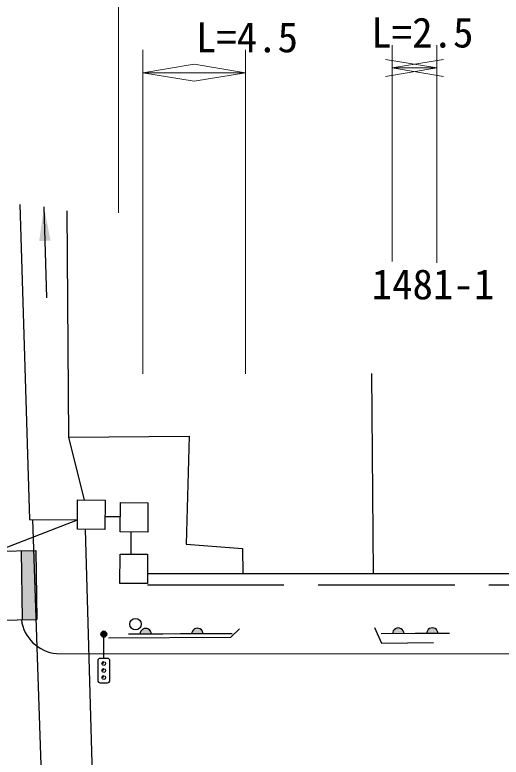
# Model space of a CAD drawing. Units: millimetres, scale not verified. Extents: x -55602354 to 84056675, y -218924267 to 380000.
# Drawn here: x 352990 to 374341, y 275883 to 308492 of the extents above; entities that cross this region are included whole.
import ezdxf
from ezdxf.enums import TextEntityAlignment as Align

# ---------------------------------------------------------------- set-up
doc = ezdxf.new("R2010")
doc.units = ezdxf.units.MM
doc.header["$LTSCALE"] = 1000
doc.linetypes.add('DASHED', pattern=[7.5, 6, -1.5])
for name, color, linetype, lineweight in [('M-BGD', 7, 'Continuous', 25), ('M-BGD-EXST', 7, 'Continuous', 25), ('M-STR-HTXT', 7, 'Continuous', 13), ('M-STR-STR1', 1, 'Continuous', 25), ('M-STR-STRC', 7, 'Continuous', 25)]:
    doc.layers.add(name, color=color, linetype=linetype, lineweight=lineweight)
doc.layers.add('M-BMK-HTXT', color=7, linetype='Continuous')
doc.styles.add('ＭＳ ゴシック', font='')
doc.styles.get('ＭＳ ゴシック').set_extended_font_data('MS Gothic')

# ---------------------------------------------------------------- blocks, each defined once
blk = doc.blocks.new('open_arrow')
at = {"color": 0, "linetype": 'Continuous', "lineweight": -2}
blk.add_lwpolyline([(7.5, 1.25), (0, 0), (7.5, -1.25)], dxfattribs=at)
blk = doc.blocks.new('filled_arrow')
at = {"color": 0, "linetype": 'Continuous', "lineweight": -2}
blk.add_solid([(7.5, 1.25), (0, 0), (7.5, -1.25)], dxfattribs=at)

msp = doc.modelspace()

# ---------------------------------------------------------------- hatches: boundary and pattern name
at = {"layer": 'M-BGD'}
for points in [[(358487, 281289), (358987, 281291), (358987, 281295), (358987, 281299), (358986, 281304), (358986, 281308), (358986, 281313), (358985, 281317), (358985, 281321), (358984, 281326), (358983, 281330), (358983, 281334), (358982, 281338), (358981, 281343), (358980, 281347), (358979, 281351), (358978, 281355), (358977, 281360), (358976, 281364), (358974, 281368), (358973, 281372), (358971, 281376), (358970, 281380), (358968, 281384), (358966, 281388), (358965, 281392), (358963, 281396), (358961, 281400), (358959, 281404), (358957, 281408), (358955, 281412), (358953, 281416), (358951, 281419), (358948, 281423), (358946, 281427), (358943, 281430), (358941, 281434), (358938, 281438), (358936, 281441), (358933, 281444), (358930, 281448), (358928, 281451), (358925, 281455), (358922, 281458), (358919, 281461), (358916, 281464), (358913, 281467), (358910, 281470), (358907, 281473), (358903, 281476), (358900, 281479), (358897, 281482), (358893, 281485), (358890, 281487), (358886, 281490), (358883, 281493), (358879, 281495), (358876, 281498), (358872, 281500), (358868, 281502), (358865, 281505), (358861, 281507), (358857, 281509), (358853, 281511), (358849, 281513), (358845, 281515), (358842, 281517), (358838, 281519), (358834, 281520), (358830, 281522), (358825, 281524), (358821, 281525), (358817, 281527), (358813, 281528), (358809, 281529), (358805, 281530), (358801, 281532), (358796, 281533), (358792, 281534), (358788, 281535), (358784, 281535), (358779, 281536), (358775, 281537), (358771, 281538), (358766, 281538), (358762, 281539), (358758, 281539), (358753, 281539), (358749, 281540), (358745, 281540), (358740, 281540), (358736, 281540), (358731, 281540), (358727, 281540), (358723, 281539), (358718, 281539), (358714, 281539), (358710, 281538), (358705, 281538), (358701, 281537), (358697, 281537), (358692, 281536), (358688, 281535), (358684, 281534), (358680, 281533), (358675, 281532), (358671, 281531), (358667, 281530), (358663, 281529), (358659, 281527), (358654, 281526), (358650, 281524), (358646, 281523), (358642, 281521), (358638, 281520), (358634, 281518), (358630, 281516), (358626, 281514), (358622, 281512), (358619, 281510), (358615, 281508), (358611, 281506), (358607, 281504), (358603, 281501), (358600, 281499), (358596, 281497), (358593, 281494), (358589, 281492), (358586, 281489), (358582, 281486), (358579, 281484), (358575, 281481), (358572, 281478), (358569, 281475), (358566, 281472), (358562, 281469), (358559, 281466), (358556, 281463), (358553, 281460), (358550, 281456), (358547, 281453), (358545, 281450), (358542, 281446), (358539, 281443), (358537, 281440), (358534, 281436), (358531, 281433), (358529, 281429), (358527, 281425), (358524, 281422), (358522, 281418), (358520, 281414), (358518, 281410), (358516, 281406), (358514, 281403), (358512, 281399), (358510, 281395), (358508, 281391), (358506, 281387), (358505, 281383), (358503, 281379), (358501, 281375), (358500, 281370), (358499, 281366), (358497, 281362), (358496, 281358), (358495, 281354), (358494, 281349), (358493, 281345), (358492, 281341), (358491, 281337), (358490, 281332), (358490, 281328), (358489, 281324), (358488, 281319), (358488, 281315), (358488, 281311), (358487, 281306), (358487, 281302), (358487, 281298), (358487, 281293)], [(360756, 281297), (361256, 281299), (361256, 281303), (361256, 281308), (361255, 281312), (361255, 281316), (361255, 281321), (361254, 281325), (361254, 281329), (361253, 281334), (361253, 281338), (361252, 281342), (361251, 281347), (361250, 281351), (361249, 281355), (361248, 281359), (361247, 281363), (361246, 281368), (361245, 281372), (361243, 281376), (361242, 281380), (361240, 281384), (361239, 281388), (361237, 281392), (361236, 281396), (361234, 281400), (361232, 281404), (361230, 281408), (361228, 281412), (361226, 281416), (361224, 281420), (361222, 281424), (361220, 281427), (361217, 281431), (361215, 281435), (361213, 281438), (361210, 281442), (361208, 281446), (361205, 281449), (361202, 281453), (361200, 281456), (361197, 281459), (361194, 281463), (361191, 281466), (361188, 281469), (361185, 281472), (361182, 281475), (361179, 281478), (361176, 281481), (361172, 281484), (361169, 281487), (361166, 281490), (361162, 281493), (361159, 281495), (361156, 281498), (361152, 281501), (361148, 281503), (361145, 281506), (361141, 281508), (361138, 281510), (361134, 281513), (361130, 281515), (361126, 281517), (361122, 281519), (361119, 281521), (361115, 281523), (361111, 281525), (361107, 281527), (361103, 281528), (361099, 281530), (361095, 281532), (361090, 281533), (361086, 281535), (361082, 281536), (361078, 281537), (361074, 281538), (361070, 281540), (361065, 281541), (361061, 281542), (361057, 281543), (361053, 281544), (361048, 281544), (361044, 281545), (361040, 281546), (361035, 281546), (361031, 281547), (361027, 281547), (361022, 281547), (361018, 281548), (361014, 281548), (361009, 281548), (361005, 281548), (361001, 281548), (360996, 281548), (360992, 281548), (360987, 281547), (360983, 281547), (360979, 281546), (360974, 281546), (360970, 281545), (360966, 281545), (360962, 281544), (360957, 281543), (360953, 281542), (360949, 281541), (360944, 281540), (360940, 281539), (360936, 281538), (360932, 281537), (360928, 281535), (360924, 281534), (360919, 281533), (360915, 281531), (360911, 281529), (360907, 281528), (360903, 281526), (360899, 281524), (360895, 281522), (360892, 281520), (360888, 281518), (360884, 281516), (360880, 281514), (360876, 281512), (360873, 281509), (360869, 281507), (360865, 281505), (360862, 281502), (360858, 281500), (360855, 281497), (360851, 281494), (360848, 281492), (360844, 281489), (360841, 281486), (360838, 281483), (360835, 281480), (360832, 281477), (360828, 281474), (360825, 281471), (360822, 281468), (360819, 281465), (360817, 281461), (360814, 281458), (360811, 281455), (360808, 281451), (360806, 281448), (360803, 281444), (360801, 281441), (360798, 281437), (360796, 281433), (360793, 281430), (360791, 281426), (360789, 281422), (360787, 281418), (360785, 281415), (360783, 281411), (360781, 281407), (360779, 281403), (360777, 281399), (360775, 281395), (360774, 281391), (360772, 281387), (360771, 281383), (360769, 281378), (360768, 281374), (360766, 281370), (360765, 281366), (360764, 281362), (360763, 281358), (360762, 281353), (360761, 281349), (360760, 281345), (360759, 281340), (360759, 281336), (360758, 281332), (360758, 281328), (360757, 281323), (360757, 281319), (360756, 281314), (360756, 281310), (360756, 281306), (360756, 281301)], [(369572, 281306), (370072, 281308), (370072, 281312), (370072, 281317), (370072, 281321), (370072, 281325), (370071, 281330), (370071, 281334), (370070, 281338), (370070, 281343), (370069, 281347), (370068, 281351), (370067, 281356), (370067, 281360), (370066, 281364), (370065, 281368), (370063, 281373), (370062, 281377), (370061, 281381), (370060, 281385), (370058, 281389), (370057, 281393), (370055, 281397), (370054, 281402), (370052, 281406), (370050, 281410), (370048, 281414), (370047, 281417), (370045, 281421), (370043, 281425), (370040, 281429), (370038, 281433), (370036, 281437), (370034, 281440), (370031, 281444), (370029, 281448), (370026, 281451), (370024, 281455), (370021, 281458), (370019, 281462), (370016, 281465), (370013, 281468), (370010, 281472), (370007, 281475), (370004, 281478), (370001, 281481), (369998, 281484), (369995, 281488), (369992, 281491), (369989, 281493), (369986, 281496), (369982, 281499), (369979, 281502), (369975, 281505), (369972, 281507), (369968, 281510), (369965, 281512), (369961, 281515), (369958, 281517), (369954, 281520), (369950, 281522), (369946, 281524), (369943, 281526), (369939, 281528), (369935, 281530), (369931, 281532), (369927, 281534), (369923, 281536), (369919, 281538), (369915, 281539), (369911, 281541), (369907, 281542), (369903, 281544), (369899, 281545), (369894, 281546), (369890, 281548), (369886, 281549), (369882, 281550), (369878, 281551), (369873, 281552), (369869, 281553), (369865, 281553), (369860, 281554), (369856, 281555), (369852, 281555), (369847, 281556), (369843, 281556), (369839, 281557), (369834, 281557), (369830, 281557), (369826, 281557), (369821, 281557), (369817, 281557), (369813, 281557), (369808, 281557), (369804, 281556), (369800, 281556), (369795, 281556), (369791, 281555), (369787, 281554), (369782, 281554), (369778, 281553), (369774, 281552), (369769, 281551), (369765, 281550), (369761, 281549), (369757, 281548), (369752, 281547), (369748, 281546), (369744, 281545), (369740, 281543), (369736, 281542), (369732, 281540), (369728, 281539), (369724, 281537), (369720, 281535), (369716, 281533), (369712, 281531), (369708, 281529), (369704, 281527), (369700, 281525), (369696, 281523), (369693, 281521), (369689, 281519), (369685, 281516), (369682, 281514), (369678, 281511), (369675, 281509), (369671, 281506), (369668, 281504), (369664, 281501), (369661, 281498), (369658, 281495), (369654, 281492), (369651, 281489), (369648, 281486), (369645, 281483), (369642, 281480), (369639, 281477), (369636, 281474), (369633, 281470), (369630, 281467), (369627, 281464), (369625, 281460), (369622, 281457), (369619, 281453), (369617, 281450), (369614, 281446), (369612, 281442), (369610, 281439), (369607, 281435), (369605, 281431), (369603, 281427), (369601, 281424), (369599, 281420), (369597, 281416), (369595, 281412), (369593, 281408), (369592, 281404), (369590, 281400), (369589, 281396), (369587, 281392), (369586, 281388), (369584, 281383), (369583, 281379), (369582, 281375), (369581, 281371), (369579, 281367), (369578, 281362), (369578, 281358), (369577, 281354), (369576, 281350), (369575, 281345), (369575, 281341), (369574, 281337), (369574, 281332), (369573, 281328), (369573, 281324), (369573, 281319), (369572, 281315), (369572, 281311)], [(371072, 281312), (371572, 281313), (371572, 281318), (371572, 281322), (371572, 281326), (371572, 281331), (371571, 281335), (371571, 281339), (371570, 281344), (371570, 281348), (371569, 281352), (371568, 281357), (371567, 281361), (371567, 281365), (371566, 281369), (371565, 281374), (371563, 281378), (371562, 281382), (371561, 281386), (371560, 281390), (371558, 281395), (371557, 281399), (371555, 281403), (371554, 281407), (371552, 281411), (371550, 281415), (371548, 281419), (371547, 281423), (371545, 281427), (371543, 281431), (371540, 281434), (371538, 281438), (371536, 281442), (371534, 281446), (371531, 281449), (371529, 281453), (371526, 281457), (371524, 281460), (371521, 281464), (371519, 281467), (371516, 281470), (371513, 281474), (371510, 281477), (371507, 281480), (371504, 281484), (371501, 281487), (371498, 281490), (371495, 281493), (371492, 281496), (371489, 281499), (371486, 281502), (371482, 281504), (371479, 281507), (371475, 281510), (371472, 281513), (371468, 281515), (371465, 281518), (371461, 281520), (371458, 281523), (371454, 281525), (371450, 281527), (371446, 281529), (371443, 281531), (371439, 281534), (371435, 281536), (371431, 281537), (371427, 281539), (371423, 281541), (371419, 281543), (371415, 281545), (371411, 281546), (371407, 281548), (371403, 281549), (371399, 281550), (371394, 281552), (371390, 281553), (371386, 281554), (371382, 281555), (371378, 281556), (371373, 281557), (371369, 281558), (371365, 281559), (371360, 281559), (371356, 281560), (371352, 281561), (371347, 281561), (371343, 281562), (371339, 281562), (371334, 281562), (371330, 281562), (371326, 281562), (371321, 281562), (371317, 281562), (371313, 281562), (371308, 281562), (371304, 281562), (371300, 281561), (371295, 281561), (371291, 281560), (371287, 281560), (371282, 281559), (371278, 281558), (371274, 281558), (371269, 281557), (371265, 281556), (371261, 281555), (371257, 281554), (371252, 281552), (371248, 281551), (371244, 281550), (371240, 281548), (371236, 281547), (371232, 281545), (371228, 281544), (371224, 281542), (371220, 281540), (371216, 281539), (371212, 281537), (371208, 281535), (371204, 281533), (371200, 281531), (371196, 281528), (371193, 281526), (371189, 281524), (371185, 281522), (371182, 281519), (371178, 281517), (371175, 281514), (371171, 281512), (371168, 281509), (371164, 281506), (371161, 281503), (371158, 281500), (371154, 281498), (371151, 281495), (371148, 281492), (371145, 281489), (371142, 281485), (371139, 281482), (371136, 281479), (371133, 281476), (371130, 281472), (371127, 281469), (371125, 281466), (371122, 281462), (371119, 281459), (371117, 281455), (371114, 281451), (371112, 281448), (371110, 281444), (371107, 281440), (371105, 281437), (371103, 281433), (371101, 281429), (371099, 281425), (371097, 281421), (371095, 281417), (371093, 281413), (371092, 281409), (371090, 281405), (371088, 281401), (371087, 281397), (371086, 281393), (371084, 281389), (371083, 281385), (371082, 281380), (371081, 281376), (371079, 281372), (371078, 281368), (371077, 281364), (371077, 281359), (371076, 281355), (371075, 281351), (371075, 281346), (371074, 281342), (371073, 281338), (371073, 281333), (371073, 281329), (371073, 281325), (371072, 281320), (371072, 281316)]]:
    msp.add_hatch(color=256, dxfattribs=at).paths.add_polyline_path(points)
at = {"layer": 'M-BGD-EXST'}
for points in [[(356897, 281153, 1), (356897, 281420, 0.41421), (356763, 281286, 0.41421)], [(356896, 280073, 0.41421), (356816, 279993, 0.41421)], [(356896, 279767, 0.41421), (356816, 279687, 0.41421)], [(356896, 279460, 0.41421), (356816, 279380, 0.41421)]]:
    msp.add_hatch(color=256, dxfattribs=at).paths.add_polyline_path(points)
at = {"layer": 'M-STR-STRC'}
for points in [[(-55594916, -215317041, 1), (-55594610, -215317070, 1), (-55594305, -215317098, 1), (-55580797, -215307366, 0.41421), (-55580889, -215307431, 0.41421), (-55580745, -215307064, 0.41421), (-55580837, -215307129, 0.41421), (-55580692, -215306761, 0.41421), (-55580785, -215306827, 0.41421), (-55566345, -215305448, 1), (-55566384, -215305752, 1), (-55566423, -215306056, 1), (-55597548, -215332337, 0.41421), (-55597635, -215332409, 0.41421), (-55597517, -215332032, 0.41421), (-55597604, -215332103, 0.41421), (-55597486, -215331727, 0.41421), (-55597573, -215331798, 0.41421), (-55585677, -215342470, 0.41421), (-55585743, -215342562, 0.41421), (-55585726, -215342167, 0.41421), (-55585792, -215342259, 0.41421), (-55585774, -215341865, 0.41421), (-55585841, -215341956, 0.41421), (-55571762, -215344566, 1), (-55571732, -215344261, 1), (-55571703, -215343956, 1), (-55559075, -215335789, 1), (-55559380, -215335758, 1), (-55559685, -215335727, 1), (-55555688, -215322973, 1), (-55555727, -215323277, 1), (-55555767, -215323581, 1), (-55393271, -215354691, 1), (-55393233, -215354387, 1), (-55393196, -215354083, 1), (-55410449, -215351682, 1), (-55410411, -215351378, 1), (-55410374, -215351073, 1), (-55407336, -215338454, 1), (-55407557, -215338427, 1), (-55407777, -215338399, 1), (-55271677, -215370690, 1), (-55271982, -215370659, 1), (-55272287, -215370628, 1), (-55266346, -215358322, 1), (-55266377, -215358627, 1), (-55266407, -215358932, 1), (-55289179, -215367259, 1), (-55289140, -215366955, 1), (-55289100, -215366651, 1), (571140, 349427, -0.39598), (571140, 349427), (571140, 348155), (571851, 348154), (573112, 350484, 0.38568), (573112, 350484)], [(353957, 281933), (353913, 284954), (353271, 284945), (353315, 281924)]]:
    msp.add_hatch(color=256, dxfattribs=at).paths.add_polyline_path(points)

# ---------------------------------------------------------------- linework, layer by layer
at = {"layer": 'M-BGD'}
for p, q in [((353208, 300166), (353640, 286323)), ((355275, 299886), (355341, 289941)), ((368651, 292730), (368718, 283955)), ((355341, 289941), (360647, 289988)), ((355341, 289941), (356039, 287178)), ((360647, 289988), (360513, 285240)), ((355739, 285891), (355746, 287180)), ((355746, 287180), (356949, 287173)), ((356949, 287173), (356943, 285884)), ((357621, 285775), (357628, 287064)), ((357628, 287064), (358831, 287058)), ((358831, 287058), (358824, 285769)), ((353640, 286323), (355742, 286301)), ((356946, 286457), (357625, 286457)), ((347623, 283192), (355742, 286301)), ((356943, 285884), (355739, 285891)), ((358824, 285769), (357621, 285775)), ((358088, 285773), (358088, 284798)), ((360513, 285240), (362984, 285045)), ((362984, 285045), (362993, 283956)), ((357605, 283511), (357611, 284800)), ((357611, 284800), (358815, 284794)), ((358815, 284794), (358808, 283505)), ((358847, 283956), (397629, 283950)), ((358808, 283505), (357605, 283511)), ((362479, 281147), (362855, 281522)), ((368776, 281583), (369090, 280894)), ((357106, 281127), (362479, 281147)), ((359487, 281293), (357987, 281287)), ((360256, 281295), (359487, 281293)), ((361756, 281301), (360256, 281295)), ((362525, 281303), (361756, 281301)), ((370572, 281310), (369072, 281304)), ((372072, 281315), (370572, 281310)), ((369090, 280894), (371371, 280914))]:
    msp.add_line(p, q, dxfattribs=at)
at = {"layer": 'M-BGD', "linetype": 'DASHED'}
msp.add_line((358807, 283456), (397627, 283450), dxfattribs=at)
at = {"layer": 'M-BGD'}
msp.add_circle((358287, 281725), 247, dxfattribs=at)
for centre in [(358737, 281290), (361006, 281298), (369822, 281307), (371322, 281312)]:
    msp.add_arc(centre, 250, 0.2039, 180.2039, dxfattribs=at)
at = {"layer": 'M-BGD-EXST'}
for p, q in [((354268, 300064), (354381, 296066)), ((356896, 280220), (356897, 281153)), ((356630, 280113), (356629, 279260)), ((357056, 280220), (356736, 280220)), ((357163, 279260), (357163, 280113)), ((356736, 279153), (357056, 279153))]:
    msp.add_line(p, q, dxfattribs=at)
for points in [[(356897, 281153, 1), (356897, 281420, 0.41421), (356763, 281286, 0.41421)], [(356896, 280073, 0.41421), (356816, 279993, 0.41421)], [(356896, 279767, 0.41421), (356816, 279687, 0.41421)], [(356896, 279460, 0.41421), (356816, 279380, 0.41421)]]:
    msp.add_lwpolyline(points, format="xyb", close=True, dxfattribs=at)
for centre, radius in [((356897, 281286), 133), ((356896, 279993), 80), ((356896, 279687), 80), ((356896, 279380), 80)]:
    msp.add_circle(centre, radius, dxfattribs=at)
for centre, start, end in [((356736, 280113), 89.9865, 179.9865), ((357056, 280113), 359.9865, 89.9865), ((356736, 279260), 179.9865, 269.9865), ((357056, 279260), 269.9865, 359.9865)]:
    msp.add_arc(centre, 107, start, end, dxfattribs=at)
at = {"layer": 'M-STR-HTXT'}
for p, q in [((357534, 299796), (357534, 313673)), ((358616, 292716), (358616, 306950)), ((363112, 292716), (363112, 306950)), ((369563, 297662), (369563, 307160)), ((371519, 297603), (371519, 307160)), ((358616, 305950), (363112, 305950)), ((369563, 306160), (371519, 306160))]:
    msp.add_line(p, q, dxfattribs=at)
at = {"layer": 'M-STR-STR1'}
for p, q in [((354972, 250467), (353782, 286321)), ((356081, 285889), (357117, 249780))]:
    msp.add_line(p, q, dxfattribs=at)
at = {"layer": 'M-STR-STRC'}
for p, q in [((347598, 284861), (353913, 284954)), ((353271, 284945), (353315, 281924)), ((353913, 284954), (353957, 281933)), ((347642, 281840), (353957, 281933)), ((354821, 280432), (427068, 280416))]:
    msp.add_line(p, q, dxfattribs=at)
msp.add_arc((354974, 282136), 1711, 187.1442, 264.8706, dxfattribs=at)

# ---------------------------------------------------------------- block references
at = {"layer": 'M-BGD-EXST', "xscale": 200, "yscale": 200, "rotation": 271.6}
msp.add_blockref('filled_arrow', (354268, 300064), dxfattribs=at)
at = {"layer": 'M-STR-HTXT', "xscale": 300, "yscale": 300, "rotation": 180}
for p in [(371519, 306160), (363112, 305950)]:
    msp.add_blockref('open_arrow', p, dxfattribs=at)
at = {"layer": 'M-STR-HTXT', "xscale": 300, "yscale": 300}
for p in [(369563, 306160), (358616, 305950)]:
    msp.add_blockref('open_arrow', p, dxfattribs=at)

# ---------------------------------------------------------------- texts
at = {"layer": 'M-BMK-HTXT', "style": 'ＭＳ ゴシック'}
msp.add_text('1481-1', height=1320, dxfattribs=at).set_placement((368654, 295603), align=Align.BOTTOM_LEFT)
at = {"layer": 'M-STR-HTXT', "style": 'ＭＳ ゴシック'}
for s, p in [('L=4.5', (363179, 306450)), ('L=2.5', (370882, 306660))]:
    msp.add_text(s, height=1320, dxfattribs=at).set_placement(p, align=Align.BOTTOM_CENTER)

doc.saveas('drawing.dxf')
